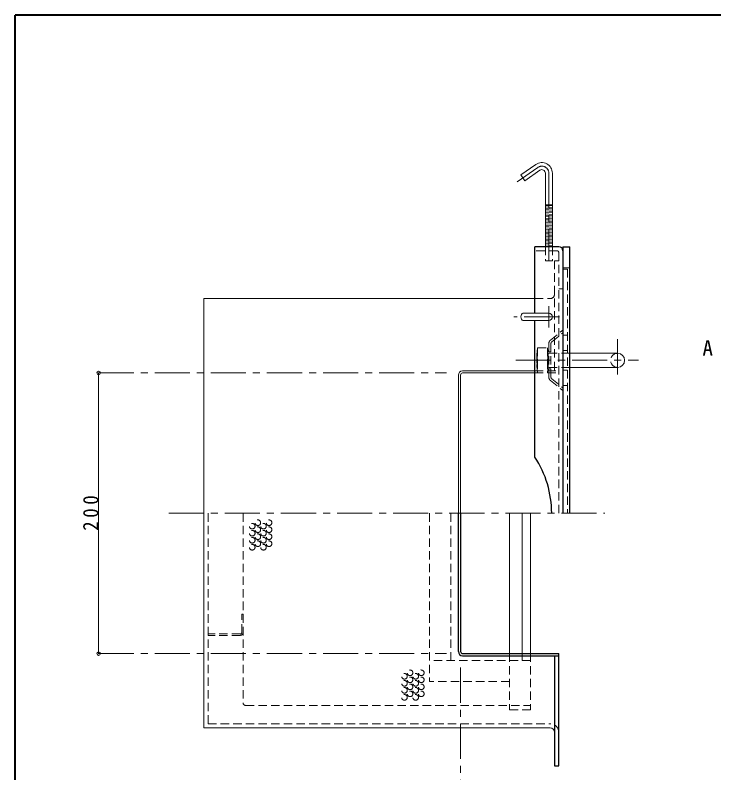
# Model space of a CAD drawing. Units: millimetres at full size, sheet at 1:5; details may follow other scales. Extents: x -1062 to 963, y -702 to 703.
# Drawn here: x -1062 to -564, y 163 to 703 of the extents above; entities that cross this region are included whole.
import ezdxf
from ezdxf.enums import TextEntityAlignment as Align

# ---------------------------------------------------------------- set-up
doc = ezdxf.new("R2010")
doc.units = ezdxf.units.MM
doc.header["$LTSCALE"] = 5
doc.header["$PDMODE"] = 32
doc.header["$PDSIZE"] = 2.5
doc.linetypes.add('CHAIN1', pattern=[8, 5, -1, 1, -1])
doc.linetypes.add('DASHED1', pattern=[1.8, 1.2, -0.6])
doc.layers.add('0-A', color=4, linetype='Continuous', lineweight=9)
doc.styles.add('ＭＳ ゴシック', font='')
doc.styles.get('ＭＳ ゴシック').set_extended_font_data('MS Gothic')

msp = doc.modelspace()

# ---------------------------------------------------------------- linework, layer by layer
at = {"layer": '0-A', "color": 1, "lineweight": 40}
for p in [(-1062.398, -702.491), (962.602, 702.509)]:
    msp.add_line(p, (-1062.398, 702.509), dxfattribs=at)
at = {"layer": '0-A'}
for p, q in [((-691.2, 596.048), (-701.83, 588.605)), ((-698.962, 584.509), (-701.83, 588.605)), ((-688.332, 591.952), (-698.962, 584.509)), ((-684.398, 589.904), (-684.398, 537.509)), ((-679.398, 589.904), (-679.398, 537.509)), ((-684.398, 567.408), (-679.398, 567.408)), ((-679.398, 566.538), (-684.398, 566.946)), ((-679.398, 565.535), (-684.398, 565.943)), ((-679.398, 564.531), (-684.398, 564.94)), ((-679.398, 563.528), (-684.398, 563.936)), ((-679.398, 562.525), (-684.398, 562.933)), ((-679.398, 561.521), (-684.398, 561.93)), ((-679.398, 560.518), (-684.398, 560.926)), ((-679.398, 559.515), (-684.398, 559.923)), ((-679.398, 558.511), (-684.398, 558.92)), ((-679.398, 557.508), (-684.398, 557.916)), ((-679.398, 556.505), (-684.398, 556.913)), ((-679.398, 555.501), (-684.398, 555.91)), ((-679.398, 554.498), (-684.398, 554.906)), ((-679.398, 553.495), (-684.398, 553.903)), ((-679.398, 552.491), (-684.398, 552.9)), ((-679.398, 551.488), (-684.398, 551.896)), ((-679.398, 550.485), (-684.398, 550.893)), ((-679.398, 549.481), (-684.398, 549.89)), ((-679.398, 548.478), (-684.398, 548.886)), ((-679.398, 547.475), (-684.398, 547.883)), ((-679.398, 546.471), (-684.398, 546.88)), ((-679.398, 545.468), (-684.398, 545.876)), ((-679.398, 544.465), (-684.398, 544.873)), ((-679.398, 543.461), (-684.398, 543.87)), ((-679.398, 542.458), (-684.398, 542.866)), ((-679.398, 541.455), (-684.398, 541.863)), ((-679.398, 540.451), (-684.398, 540.86)), ((-679.398, 539.448), (-684.398, 539.856)), ((-679.398, 538.445), (-684.398, 538.853)), ((-680.231, 537.509), (-684.398, 537.85)), ((-927.898, 500.509), (-691.898, 500.509)), ((-927.898, 347.509), (-927.898, 500.509)), ((-1002.898, 447.509), (-1002.898, 247.509)), ((-709.898, 347.509), (-709.898, 247.509))]:
    msp.add_line(p, q, dxfattribs=at)
at = {"layer": '0-A', "linetype": 'CHAIN1'}
for p, q in [((-689.766, 594), (-704.491, 583.689)), ((-681.898, 589.904), (-681.898, 527.509)), ((-681.898, 495.009), (-681.898, 480.009)), ((-674.398, 487.509), (-706.83, 487.509)), ((-632.898, 471.509), (-632.898, 441.509)), ((-705.398, 456.509), (-617.898, 456.509)), ((-1002.898, 447.509), (-754.898, 447.509)), ((-952.898, 347.509), (-641.898, 347.509)), ((-1002.898, 247.509), (-754.898, 247.509)), ((-744.898, 237.509), (-744.898, 47.509))]:
    msp.add_line(p, q, dxfattribs=at)
at = {"layer": '0-A', "color": 5, "lineweight": 25}
for p, q in [((-674.898, 537.509), (-691.898, 537.509)), ((-691.898, 490.009), (-691.898, 537.509)), ((-671.898, 537.509), (-666.898, 537.509)), ((-671.898, 537.509), (-671.898, 347.509)), ((-666.898, 347.509), (-666.898, 537.509)), ((-691.898, 387.509), (-691.898, 485.009)), ((-746.398, 249.009), (-746.398, 347.509)), ((-744.898, 347.509), (-744.898, 249.009)), ((-743.398, 247.509), (-674.898, 247.509)), ((-743.398, 246.009), (-674.898, 246.009)), ((-677.898, 246.009), (-677.898, 167.509))]:
    msp.add_line(p, q, dxfattribs=at)
at = {"layer": '0-A', "linetype": 'DASHED1'}
for p, q in [((-684.398, 537.509), (-684.398, 527.509)), ((-679.398, 537.509), (-679.398, 527.509)), ((-679.398, 527.509), (-684.398, 527.509)), ((-668.698, 521.509), (-671.898, 521.509)), ((-668.698, 521.509), (-668.698, 347.509)), ((-691.898, 500.509), (-680.898, 500.509)), ((-680.772, 470.91), (-671.898, 478.009)), ((-679.835, 469.739), (-671.898, 476.088)), ((-668.698, 474.509), (-671.898, 474.509)), ((-689.898, 465.509), (-690.398, 460.509)), ((-689.898, 465.509), (-689.898, 447.509)), ((-689.898, 465.509), (-682.898, 465.509)), ((-682.898, 465.509), (-682.898, 447.509)), ((-681.898, 468.567), (-681.898, 444.451)), ((-680.398, 444.451), (-680.398, 468.567)), ((-690.398, 460.509), (-689.898, 456.509)), ((-666.898, 461.509), (-682.498, 461.509)), ((-682.398, 460.509), (-682.398, 452.509)), ((-680.398, 462.509), (-681.898, 462.509)), ((-668.698, 463.509), (-671.898, 463.509)), ((-689.898, 456.509), (-690.398, 452.509)), ((-682.898, 456.509), (-689.898, 456.509)), ((-682.398, 452.509), (-682.898, 456.509)), ((-691.898, 449.009), (-674.898, 449.009)), ((-682.898, 447.509), (-682.398, 452.509)), ((-666.898, 451.509), (-682.498, 451.509)), ((-680.398, 450.509), (-681.898, 450.509)), ((-668.698, 449.509), (-671.898, 449.509)), ((-691.898, 447.509), (-674.898, 447.509)), ((-679.835, 443.28), (-671.898, 436.93)), ((-680.772, 442.109), (-671.898, 435.009)), ((-668.698, 438.509), (-671.898, 438.509)), ((-924.898, 347.509), (-924.898, 194.509)), ((-899.898, 347.509), (-899.898, 212.509)), ((-766.898, 347.509), (-766.898, 227.509)), ((-751.898, 347.509), (-751.898, 242.509)), ((-899.898, 275.509), (-900.898, 275.509)), ((-900.898, 262.509), (-900.898, 275.509)), ((-901.898, 261.509), (-924.898, 261.509)), ((-901.898, 260.509), (-924.898, 260.509)), ((-709.898, 247.509), (-709.898, 207.509)), ((-700.898, 247.509), (-700.898, 242.509)), ((-694.898, 247.509), (-694.898, 207.509)), ((-694.898, 242.509), (-766.898, 242.509)), ((-709.898, 227.509), (-766.898, 227.509)), ((-897.898, 210.509), (-694.898, 210.509)), ((-694.898, 207.509), (-709.898, 207.509)), ((-924.898, 197.509), (-680.898, 197.509))]:
    msp.add_line(p, q, dxfattribs=at)
at = {"layer": '0-A', "color": 7, "linetype": 'DASHED1', "lineweight": 18}
for p, q in [((-675.898, 534.509), (-691.898, 534.509)), ((-674.898, 533.509), (-674.898, 347.509)), ((-671.898, 522.509), (-666.898, 522.509)), ((-671.898, 507.509), (-674.898, 507.509))]:
    msp.add_line(p, q, dxfattribs=at)
at = {"layer": '0-A', "color": 7, "lineweight": 18}
for p, q in [((-681.898, 490.009), (-700.396, 490.009)), ((-681.898, 485.009), (-700.396, 485.009)), ((-632.898, 461.509), (-666.898, 461.509)), ((-743.398, 449.009), (-691.898, 449.009)), ((-632.898, 451.509), (-666.898, 451.509)), ((-746.398, 347.509), (-746.398, 446.009)), ((-744.898, 347.509), (-744.898, 446.009)), ((-743.398, 447.509), (-691.898, 447.509)), ((-700.898, 347.509), (-700.898, 247.509)), ((-694.898, 347.509), (-694.898, 247.509))]:
    msp.add_line(p, q, dxfattribs=at)
at = {"layer": '0-A', "linetype": 'DASHED1'}
for points in [[(-674.898, 527.509), (-677.898, 527.509), (-677.898, 449.009)], [(-682.898, 456.509), (-682.398, 460.509), (-682.898, 465.509)], [(-690.398, 460.509), (-690.398, 452.509), (-689.898, 447.509)]]:
    msp.add_lwpolyline(points, dxfattribs=at)
at = {"layer": '0-A', "color": 7, "lineweight": 18}
msp.add_lwpolyline([(-680.898, 194.509), (-927.898, 194.509), (-927.898, 347.509)], dxfattribs=at)
at = {"layer": '0-A', "color": 5, "lineweight": 25}
msp.add_lwpolyline([(-677.898, 167.509), (-674.898, 167.509), (-674.898, 247.509)], dxfattribs=at)
at = {"layer": '0-A', "linetype": 'DASHED1'}
for centre in [(-893.384, 338.297), (-889.384, 340.797), (-885.384, 338.297), (-881.384, 340.797), (-893.384, 333.297), (-889.384, 335.797), (-885.384, 333.297), (-881.384, 335.797), (-893.384, 328.297), (-889.384, 330.797), (-885.384, 328.297), (-881.384, 330.797), (-893.384, 323.297), (-889.384, 325.797), (-885.384, 323.297), (-881.384, 325.797), (-784.859, 231.308), (-780.859, 233.808), (-776.859, 231.308), (-772.859, 233.808), (-784.859, 226.308), (-780.859, 228.808), (-776.859, 226.308), (-772.859, 228.808), (-784.859, 221.308), (-780.859, 223.808), (-776.859, 221.308), (-772.859, 223.808), (-784.859, 216.308), (-780.859, 218.808), (-776.859, 216.308), (-772.859, 218.808)]:
    msp.add_circle(centre, 2, dxfattribs=at)
at = {"layer": '0-A'}
for radius in [7.5, 2.5]:
    msp.add_arc((-686.898, 589.904), radius, 0, 125, dxfattribs=at)
at = {"layer": '0-A', "linetype": 'CHAIN1'}
msp.add_arc((-686.898, 589.904), 5, 0, 125, dxfattribs=at)
at = {"layer": '0-A', "color": 5, "lineweight": 25}
for centre, radius, start, end in [((-674.898, 534.509), 3, 0, 90), ((-752.565, 347.509), 72.667, 0, 33.39849), ((-743.398, 249.009), 3, 180, 270), ((-743.398, 249.009), 1.5, 180, 270)]:
    msp.add_arc(centre, radius, start, end, dxfattribs=at)
at = {"layer": '0-A', "color": 7, "linetype": 'DASHED1', "lineweight": 18}
msp.add_arc((-675.898, 533.509), 1, 0, 90, dxfattribs=at)
at = {"layer": '0-A', "linetype": 'DASHED1'}
for centre, radius, start, end in [((-680.898, 503.509), 3, 270, 0), ((-678.898, 468.567), 3, 128.65981, 180), ((-678.898, 468.567), 1.5, 128.65981, 180), ((-632.898, 456.509), 5, 90, 270), ((-678.898, 444.451), 3, 180, 231.34019), ((-678.898, 444.451), 1.5, 180, 231.34019), ((-901.898, 262.509), 1, 270, 0), ((-901.898, 262.509), 2, 270, 0), ((-897.898, 212.509), 2, 180, 270), ((-680.898, 191.509), 6, 0, 90)]:
    msp.add_arc(centre, radius, start, end, dxfattribs=at)
at = {"layer": '0-A', "color": 7, "lineweight": 18}
for centre, radius, start, end in [((-681.898, 487.509), 2.5, 270, 90), ((-632.898, 456.509), 5, 270, 90), ((-743.398, 446.009), 3, 90, 180), ((-743.398, 446.009), 1.5, 90, 180), ((-680.898, 191.509), 3, 0, 90)]:
    msp.add_arc(centre, radius, start, end, dxfattribs=at)
msp.add_ellipse((-700.386, 487.509), major_axis=(0, -2.5), ratio=0.57, start_param=3.1415927, end_param=6.2831853, dxfattribs=at)
at = {"layer": '0-A'}
for p in [(-1002.898, 447.509), (-1002.898, 247.509)]:
    msp.add_point(p, dxfattribs=at)

# ---------------------------------------------------------------- texts
at = {"layer": '0-A', "color": 7, "style": 'ＭＳ ゴシック'}
msp.add_text('A', height=11, dxfattribs=at).set_placement((-572.398, 456.509), align=Align.BOTTOM_LEFT)
at = {"layer": '0-A', "color": 7, "insert": (-1002.898, 335.009), "char_height": 11, "attachment_point": 7, "rotation": 90, "style": 'ＭＳ ゴシック'}
msp.add_mtext('\\T1.38;\\W0.9;200', dxfattribs=at)

doc.saveas('drawing.dxf')
